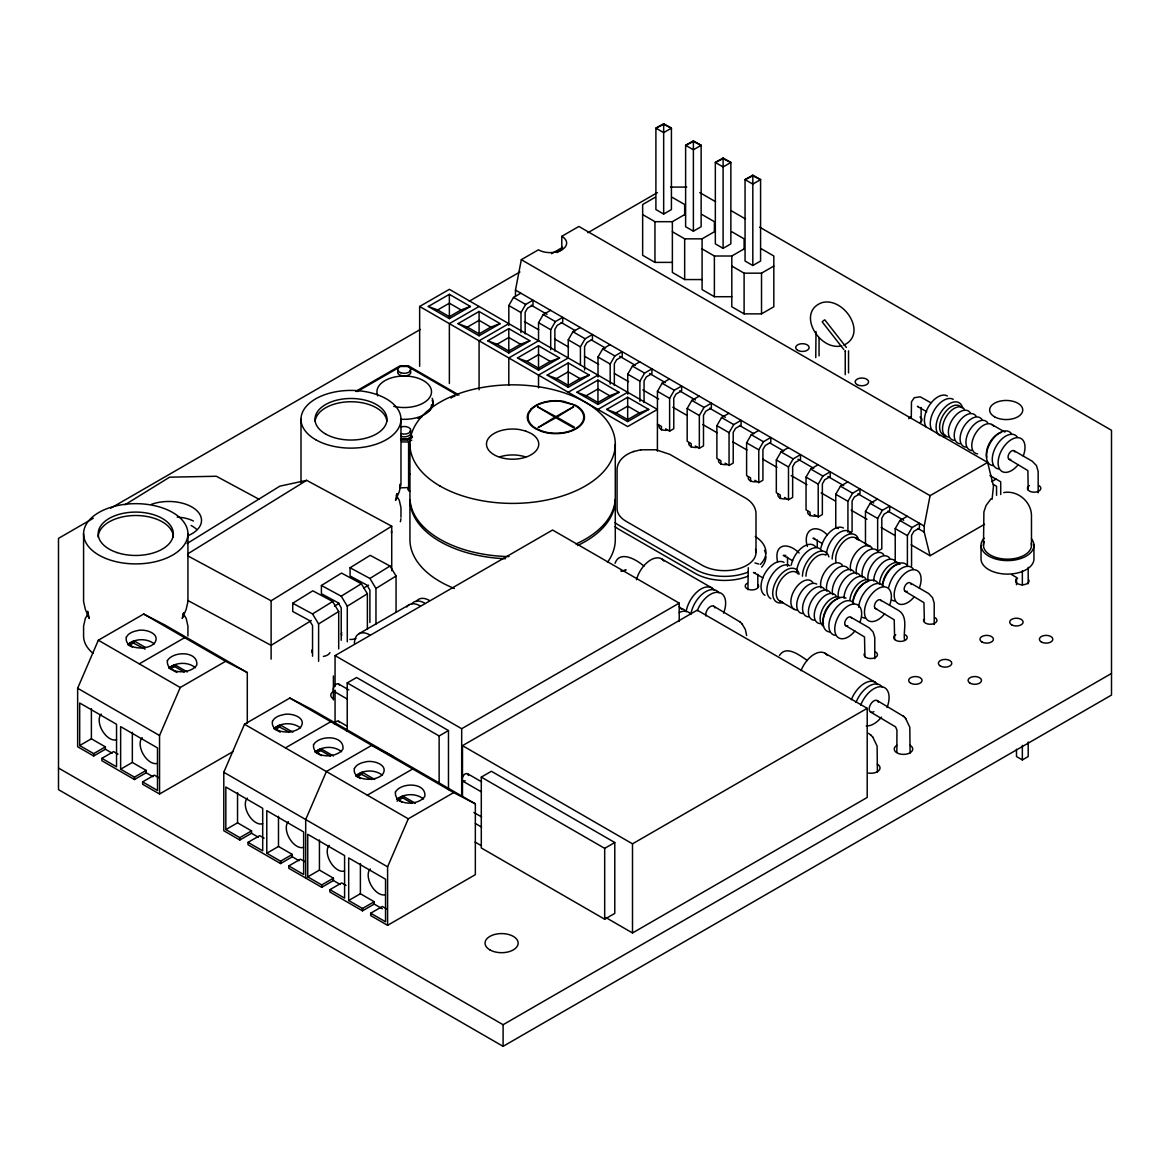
<?xml version="1.0" encoding="UTF-8"?>
<svg xmlns="http://www.w3.org/2000/svg" width="1170" height="1170" viewBox="0 0 1170 1170"><rect width="100%" height="100%" fill="white"/><g stroke="black" fill="none" stroke-linecap="round" stroke-linejoin="round"><path stroke-width="1.5" d="M515.473 296.112L515.473 290.087L521.323 259.681L538.405 249.824A16.541 9.55 0 0 0 561.805 249.824L561.805 236.311L578.887 226.453L987.626 462.428L993.476 486.077L992.101 499.254M984.511 524.292L930.062 555.735L924.212 532.087L924.212 526.061L930.062 495.671L987.626 462.428M88.262 613.577L87.618 616.458L87.618 611.296L89.256 618.491L85.351 609.409L83.582 601.614L83.582 533.783M183.573 612.744L182.257 618.491L186.162 609.409L187.931 601.614L187.931 533.783A52.182 30.128 0 0 0 109.673 507.692A52.182 30.128 0 0 0 109.673 559.874A52.182 30.128 0 0 0 187.931 533.783M748.288 567.713L747.893 589.695M112.188 753.173L105.373 749.239L93.673 755.995L77.644 746.738L77.644 688.238L98.338 640.224L143.705 614.031L165.394 625.263L247.294 672.545L247.294 723.382M158.798 777.714L154.338 775.14L142.638 781.896L142.638 784.266L159.544 794.02L159.544 735.52L180.238 687.507L225.605 661.313L247.294 672.545M258.336 837.194L251.521 833.259L239.821 840.016L223.792 830.758L223.792 772.258L244.486 724.245L289.853 698.051L311.542 709.283L475.342 803.848L475.342 874.663L387.592 925.324L370.685 915.569L370.685 913.2L382.385 906.443L386.846 909.017M387.592 925.324L387.592 866.824L408.286 818.81L453.653 792.616L475.342 803.848M615.054 563.297C619.939 549.505 637.431 560.269 643.968 566.163M816.002 331.578L815.753 357.654M508.818 325.567L508.818 305.531L513.498 297.429L520.84 293.187M520.986 332.587L520.986 312.551L525.666 304.449L533.008 300.207L533.008 305.019L527.495 308.207L525.154 312.258L525.154 333.903M538.536 340.894L538.536 322.686L543.216 314.584L550.558 310.342M550.704 349.742L550.704 329.721L555.384 321.604L562.726 317.362L562.726 322.174L557.212 325.362L554.872 329.413L554.872 351.058M568.254 358.049L568.254 339.841L572.934 331.739L580.276 327.498M580.422 365.084L580.422 346.876L585.102 338.773L592.444 334.518L592.444 339.329L586.93 342.517L584.591 346.569L584.591 370.027M598.016 377.062L598.016 357.025L602.696 348.923L610.038 344.682M610.184 384.082L610.184 364.045L614.864 355.943L622.206 351.702L622.206 356.514L616.678 359.702L614.338 363.753L614.338 385.398M627.734 394.217L627.734 374.181L632.414 366.078L639.756 361.837M639.902 401.237L639.902 381.215L644.582 373.098L651.924 368.857L651.924 373.669L646.396 376.857L644.056 380.908L644.056 402.568M657.394 451.137L657.452 391.336L662.132 383.233L669.474 378.992M669.62 431.145L669.62 398.37L674.3 390.268L681.642 386.027L681.642 390.824L676.114 394.012L673.774 398.078L673.774 428.732L669.62 431.145L665.613 428.834M691.163 447.189L691.163 443.591L687.17 441.28L687.17 408.505L691.85 400.389L699.192 396.147M699.338 448.3L699.338 415.525L704.018 407.423L711.36 403.182L711.36 407.994L705.832 411.182L703.492 415.233L703.492 445.902L699.338 448.3L695.331 445.989M720.881 464.344L720.881 460.746L716.888 458.435L716.888 425.661L721.568 417.558L728.91 413.303M729.056 465.455L729.056 432.681L733.736 424.578L741.078 420.337L741.078 425.149L735.55 428.337L733.21 432.388L733.21 463.057L729.056 465.455L725.049 463.144M750.599 481.499L750.599 477.901L746.606 475.59L746.606 442.816L751.286 434.714L758.628 430.472M758.774 482.61L758.774 449.836L763.454 441.733L770.796 437.492L770.796 442.304L765.268 445.492L762.928 449.543L762.928 480.212L758.774 482.61L754.767 480.3M780.317 498.654L780.317 495.056L776.324 492.745L776.324 459.971L781.004 451.869L788.346 447.627M788.492 499.78L788.492 466.991L793.172 458.889L800.514 454.647L800.514 459.459L794.986 462.647L792.646 466.698L792.646 497.367L788.492 499.78L784.485 497.469M810.035 515.824L810.035 512.211L806.042 509.901L806.042 477.126L810.722 469.024L818.064 464.782M818.21 516.935L818.21 484.161L822.89 476.044L830.232 471.803L830.232 476.614L824.704 479.802L822.364 483.853L822.364 514.522L818.21 516.935L814.203 514.625M838.422 528.606L835.76 527.07L835.76 494.281L840.44 486.179L847.782 481.938M847.928 532.262L847.928 501.316L852.608 493.214L859.95 488.958L859.95 493.769L854.422 496.957L852.082 501.009L852.082 531.677L849.318 533.286M869.471 546.536L865.478 544.226L865.478 511.451L870.158 503.334L877.5 499.093M877.646 518.471L882.326 510.369L889.668 506.127L889.668 510.939L884.14 514.127L881.8 518.178L881.8 548.847L877.646 551.245L877.646 518.471L865.478 511.451M899.233 563.706L895.225 561.395L895.225 528.621L899.906 520.518L907.262 516.277M907.394 564.788L907.394 535.655L912.073 527.538L919.43 523.297L919.43 528.109L913.902 531.297L911.562 535.348L911.562 566.017M87.925 614.089L85.351 618.345L83.582 626.14L83.582 636.027A52.182 30.128 0 0 0 93 653.299M779.469 655.492C786.43 644.377 800.529 656.063 807.417 660.523M991.005 498.844L986.076 505.455L983.897 511.919L983.502 545.308M132.517 647.229L127.808 644.509C134.989 638.337 146.85 638.118 154.308 643.851M280.244 732.157L273.955 728.544C281.136 722.358 292.997 722.139 300.456 727.872M360.565 778.547L355.855 775.827C363.036 769.641 374.897 769.421 382.356 775.154M176.889 672.516L168.977 667.938C176.275 662.044 188.121 661.708 195.478 667.704M321.443 755.615L315.125 751.974C322.423 746.065 334.269 745.743 341.625 751.725M401.763 801.991L397.025 799.256C404.323 793.362 416.169 793.026 423.525 799.008M124.941 504.782L169.591 477.184L216.362 476.263L259.228 499.356M187.083 543.523L279.849 486.164L306.657 480.343L391.731 526.207L391.731 570.784M187.595 553.966L306.657 480.343M271.118 659.12L271.118 600.78L391.731 526.207M312.551 656.209L312.551 625.54L309.523 620.539L292.719 611.471L292.719 603.237L312.814 590.806L332.646 601.497L338.7 611.515L338.7 648.882M341.23 640.268L341.23 607.815L338.218 602.799L321.399 593.746L321.399 585.497L341.508 573.066L361.34 583.757L367.38 593.775L367.38 629.372M369.91 622.542L369.91 590.075L366.897 585.073L350.079 576.006L350.079 567.757L370.188 555.341L390.019 566.031L396.06 576.035L396.06 611.632M292.719 603.237L312.551 613.928L332.646 601.497M321.399 585.497L341.23 596.188L361.34 583.757M350.079 567.757L369.91 578.448L390.019 566.031M311.322 620.509L271.118 645.357L188.019 600.561M334.518 606.162L339.154 603.296M363.899 587.998L368.535 585.132M318.606 661.313L318.606 623.946L338.7 611.515M347.285 641.803L347.285 606.206L367.38 593.775M375.965 624.063L375.965 588.466L396.06 576.035M127.808 644.509L133.351 641.145L133.351 643.032L129.197 645.562M273.955 728.544L279.498 725.166L279.498 727.053L275.345 729.583M355.855 775.827L361.398 772.449L361.398 774.35L357.245 776.865M663.668 123.669L655.902 128.144L655.902 209.562L663.668 214.037L671.419 209.562L671.419 128.144L663.668 123.669L663.668 214.037M693.386 140.824L685.62 145.299L685.62 226.717L693.386 231.192L701.137 226.717L701.137 145.299L693.386 140.824L693.386 231.192M419.65 306.481L449.368 289.326L657.394 409.427L627.676 426.582L419.65 306.481L419.65 366.327M428.308 306.481L449.368 294.328L470.428 306.481L449.368 318.635L428.308 306.481L437.668 309.948L449.368 316.69L461.068 309.948L470.428 306.481M437.668 309.948L449.368 303.191L461.068 309.948M93.264 518.281L58.5 538.361L58.5 789.648L503.1 1046.331L1111.5 695.068L1111.5 430.282L759.71 227.17M110.653 508.248L420.381 329.428M469.375 301.143L519.933 271.952M551.538 253.7L562.609 247.323M587.881 232.713L657.423 192.582M557.125 252.53L561.805 249.824A16.541 9.55 0 0 0 561.805 236.311M723.104 157.979L715.338 162.469L715.338 243.872L723.104 248.347L730.855 243.872L730.855 162.469L723.104 157.979L723.104 248.347M654.951 197.423L642.652 204.531L642.652 255.294L654.951 262.387L672.37 262.387M479.086 306.481L449.368 323.637L449.368 383.497M458.026 323.637L479.086 311.483L500.146 323.637L479.086 335.805L458.026 323.637L467.386 327.103L479.086 333.859L490.786 327.103L500.146 323.637M355.738 391.409L399.833 365.947L408.608 365.947L459.006 395.036M467.386 327.103L479.086 320.346L490.786 327.103M357.172 391.599L399.16 367.365M752.822 175.149L745.056 179.624L745.056 261.027L752.822 265.502L760.573 261.027L760.573 179.624L752.822 175.149L752.822 265.502M642.652 214.578L654.951 221.686L672.37 221.686L684.669 214.578M508.804 323.637L479.086 340.792L479.086 389.771M487.744 340.792L508.804 328.638L529.864 340.792L508.804 352.96L487.744 340.792L497.104 344.258L508.804 351.015L520.504 344.258L529.864 340.792M497.104 344.258L508.804 337.501L520.504 344.258M672.37 231.733L684.669 238.841L702.088 238.841L714.387 231.733L714.387 221.686L702.088 214.578M538.522 340.792L508.804 357.961L508.804 385.164M517.462 357.961L538.522 345.793L559.582 357.961L538.522 370.115L517.462 357.961L526.822 361.413L538.522 368.17L550.222 361.413L559.582 357.961M526.822 361.413L538.522 354.656L550.222 361.413M412.381 437.375L407.716 440.066L400.725 440.066L400.725 438.735L407.716 438.735L412.381 436.044M401.588 441.938L408.608 441.938L411.752 440.11M702.088 248.903L714.387 256.011L731.806 256.011L744.105 248.903M568.24 357.961L538.522 375.117L538.522 387.811M547.18 375.117L568.24 362.949L589.3 375.117L568.24 387.27L547.18 375.117L556.54 378.568L568.24 385.325L579.94 378.568L589.3 375.117M556.54 378.568L568.24 371.811L579.94 378.568M731.806 266.058L744.105 273.166L761.524 273.166L773.823 266.058M568.24 392.272L597.958 375.117M399.833 484.336L399.833 487.875L409.193 487.524M576.898 392.272L597.958 380.104L619.018 392.272L597.958 404.425L576.898 392.272L586.258 395.723L597.958 402.48L609.658 395.723L619.018 392.272M586.258 395.723L597.958 388.966L609.658 395.723M139.288 663.858L184.655 637.665M731.806 256.011L731.806 306.759L744.105 313.867L761.524 313.867L773.823 306.759L773.823 256.011L761.524 248.903M597.958 409.427L627.676 392.272M606.616 409.427L627.676 397.273L648.736 409.427L627.676 421.58L606.616 409.427L615.976 412.893L627.676 419.635L639.376 412.893L648.736 409.427M168.977 667.938L174.666 664.662L187.317 671.96M170.396 669.021L174.666 666.549L184.158 672.033M615.976 412.893L627.676 406.136L639.376 412.893M152.963 776.719L146.148 772.77L134.448 779.527L101.863 760.719L101.863 758.35L116.547 766.833L116.547 724.274L79.692 702.995L79.692 745.553L91.392 738.797L105.373 746.87L105.373 749.239M79.692 745.553L93.673 753.626L105.373 746.87M101.863 758.35L113.563 751.593L117.965 754.138M142.638 781.896L157.497 790.481L157.497 747.922L120.642 726.643L120.642 769.202L132.342 762.445L146.148 770.416L146.148 772.77M358.868 633.789L409.178 604.744M335.059 686.512L335.059 655.609L552.591 530.025L679.214 603.135L679.214 621.314M120.642 769.202L134.448 777.172L146.148 770.416M347.227 731.235L347.227 682.914L356.587 677.503L448.476 730.563L448.476 789.633M159.544 794.02L233.181 751.506M285.436 747.879L330.803 721.685M315.125 751.974L320.814 748.683L333.465 755.995M316.543 753.041L320.814 750.57L330.306 756.054M299.125 860.74L292.295 856.806L280.595 863.562L248.011 844.74L248.011 842.371L262.694 850.853L262.694 808.294L225.839 787.015L225.839 829.574L237.539 822.817L251.521 830.89L251.521 833.259M225.839 829.574L239.821 837.647L251.521 830.89M248.011 842.371L259.711 835.629L264.113 838.159M347.227 682.914L439.13 735.974L448.476 730.563M335.059 655.609L461.682 728.72L679.214 603.135M340.236 884.476L333.421 880.542L321.721 887.299L288.785 868.286L288.785 865.917L303.644 874.502L303.644 831.943L266.789 810.664L266.789 853.222L278.489 846.466L292.295 854.436L292.295 856.806M367.336 795.161L412.703 768.968M462.486 796.594L462.486 745.656L697.188 610.155L867.204 708.318L867.204 797.457L632.502 932.958L605.738 917.499M266.789 853.222L280.595 861.193L292.295 854.436M397.025 799.256L402.714 795.966L415.365 803.278M397.025 801.143L402.714 797.852L412.206 803.337M288.785 865.917L300.485 859.16L304.946 861.734M991.633 481.616L996.036 479.071M382.385 908.812L374.195 904.088L362.495 910.845L329.911 892.023L329.911 889.668L344.594 898.136L344.594 855.577L307.739 834.298L307.739 876.856L319.439 870.1L333.421 878.173L333.421 880.542M481.294 777.114L491.385 771.279L614.776 842.517L614.776 913.39L604.685 919.225L481.294 847.972L481.294 777.114L604.685 848.352L614.776 842.517M307.739 876.856L321.721 884.929L333.421 878.173M329.911 889.668L341.611 882.911L346.013 885.456M370.685 913.2L385.544 921.784L385.544 879.226L348.689 857.946L348.689 900.505L360.389 893.748L374.195 901.719L374.195 904.088M348.689 900.505L362.495 908.476L374.195 901.719M462.486 745.656L632.502 843.833L867.204 708.318M58.5 768.032L503.1 1024.715L1111.5 673.452M1016.496 749.239L1016.496 756.551L1022.346 759.915L1028.196 756.551L1028.196 741.999M465.177 780.785C458.962 783.066 463.057 772.098 467.532 773.706L481.572 781.809M634.038 451.43C625.906 453.901 617.409 460.132 617.073 469.404L617.073 508.584A31.444 18.15 0 0 0 626.272 521.41L702.322 565.329A31.444 18.15 0 0 0 739.074 568.591A31.444 18.15 0 0 0 755.513 549.33M843.848 345.106C868.125 333.947 844.009 296.624 822.027 302.62C795.893 312.054 819.132 351.366 841.713 345.823M845.53 351.6L845.296 351.205A1.653 0.892 -3.1 0 1 845.296 350.751M785.801 555.414L783.256 555.37L792.675 560.752M133.351 643.032L145.065 649.131M279.498 727.053L289.648 732.245M361.398 774.35L371.548 779.527M640.75 449.821L655.99 449.763L669.781 454.34L745.685 498.157C751.169 501.374 755.776 506.698 755.995 513.308L755.995 552.489M633.526 451.547L641.014 449.763M1003.714 492.585C1017.695 489.937 1031.838 502.032 1031.472 516.262L1031.472 545.308M670.498 187.098L686.702 187.098M672.37 221.686L672.37 272.449L684.669 279.557L702.088 279.557M702.088 238.841L702.088 289.604L714.387 296.712L731.806 296.712M400.71 366.473L407.716 366.473L457.485 395.197M814.744 538.522L812.974 538.215L822.393 543.582M755.308 572.847L753.538 572.525L762.957 577.907M754.928 562.946L758.745 564.013M918.289 406.516L917.382 406.385L926.728 411.723M393.442 756.566L371.753 745.334L326.386 771.527L305.692 819.541L305.692 878.041M187.653 555.779L271.118 600.78M699.762 192.567L715.543 201.679M731.308 210.775L745.509 218.98M672.37 197.423L684.669 204.531L684.669 215.148M731.806 231.733L744.105 238.841L744.105 249.459M991.75 424.476L1004.913 432.066M930.837 402.729L920.22 396.82L914.296 397.698L911.474 401.851L911.284 418.436M1013.981 450.684L1032.276 461.243L1036.474 465.616L1038.17 471.452L1038.17 492.789M1009.14 459.357L1027.874 470.589L1028.24 489.923M989.952 475.561L1000.716 481.777L1000.716 494.515M993.505 484.526L996.547 486.281L996.547 495.305M521.323 259.681L930.062 495.671M1011.626 574.616L1016.496 577.424L1016.496 584.737M515.473 290.087L924.212 526.061M531.253 305.224L547.034 314.335M561.234 322.525L575.45 330.73M591.23 339.841L605.431 348.046M619.632 356.25L635.412 365.362M649.613 373.552L665.394 382.663M679.594 390.868L695.375 399.979M709.59 408.184L725.371 417.295M739.572 425.485L753.772 433.69M769.553 442.801L783.754 451.006M797.955 459.196L813.735 468.307M827.95 476.512L843.731 485.623M857.932 493.828L873.712 502.939M887.913 511.129L903.693 520.24M917.894 528.445L924.212 532.087M513.498 297.429L525.666 304.449M543.216 314.584L555.384 321.604M572.934 331.739L585.102 338.773M602.696 348.923L614.864 355.943M632.414 366.078L644.582 373.098M662.132 383.233L674.3 390.268M691.85 400.389L704.018 407.423M721.568 417.558L733.736 424.578M751.286 434.714L763.454 441.733M781.004 451.869L793.172 458.889M810.722 469.024L822.89 476.044M840.44 486.179L852.608 493.214M870.158 503.334L882.326 510.369M899.906 520.518L912.073 527.538M508.818 305.531L520.986 312.551M538.536 322.686L550.704 329.721M568.254 339.841L580.422 346.876M598.016 357.025L610.184 364.045M627.734 374.181L639.902 381.215M657.452 391.336L669.62 398.37M687.17 408.505L699.338 415.525M716.888 425.661L729.056 432.681M746.606 442.816L758.774 449.836M776.324 459.971L788.492 466.991M806.042 477.126L818.21 484.161M835.76 494.281L847.928 501.316M895.225 528.621L907.394 535.655M524.482 321.575L538.683 329.779M554.463 338.89L568.664 347.08M584.444 356.192L598.66 364.396M614.44 373.508L628.641 381.712M642.842 389.903L658.622 399.014M672.823 407.218L687.024 415.423M702.804 424.534L717.02 432.724M732.8 441.836L747.001 450.041M762.781 459.152L776.982 467.356M791.183 475.561L806.964 484.672M821.164 492.862L835.38 501.067M851.16 510.178L866.941 519.29M881.142 527.495L895.342 535.684M911.123 544.796L930.062 555.735M855.65 537.951L870.275 546.405M657.452 424.125L661.445 426.421L661.445 430.034M827.322 534.982C815.578 522.595 802.371 529.893 807.329 546.478M904.863 591.157L923.949 602.652L924.358 620.583M799.139 553.015C787.688 541.593 773.589 543.801 777.611 561.863M880.703 600.151L898.969 610.696C908.461 617.131 903.181 630.601 904.483 639.814M875.145 608.312L894.231 619.808L894.64 639.566M850.985 617.307L869.251 627.851L873.127 631.99L874.765 637.416L874.765 658.754M845.427 625.467L864.513 636.963L864.922 656.721M779.673 600.927L794.298 609.38M661.503 558.851L711.813 587.896M824.952 653.226L875.262 682.271M713.729 606.206L740.347 622.133M877.178 700.567L903.796 716.493M870.568 712.033L895.577 726.892L896.937 730.007L896.849 752.208M338.452 683.909L348.792 689.89M334.093 691.455L347.402 699.134M462.837 781.165L481.543 791.958M338.569 721.217L347.373 726.307M289.853 698.051L453.653 792.616M143.705 614.031L225.605 661.313M473.879 812.492L481.63 816.952M475.386 823.519L481.572 827.088M292.792 732.171L280.23 724.917L280.23 726.804M374.692 779.454L362.13 772.2L362.13 774.101M145.065 647.244L134.082 640.897L134.082 642.783M475.078 842.064L481.367 845.705M244.486 724.245L408.286 818.81M98.338 640.224L180.238 687.507M223.792 772.258L387.592 866.824M77.644 688.238L159.544 735.52M868.462 733.283L871.109 735.374M467.532 773.706L468.497 775.52M905.521 718.322L909.807 727.228L910.099 753.1M872.835 737.188L877.12 746.109L877.398 771.981M742.072 623.946L745.334 629.431L746.65 635.529M903.313 715.981L905.785 718.585M870.626 734.848L873.098 737.466M739.864 621.621L742.336 624.224M846.407 347.49L824.792 319.834L823.285 320.785L822.217 321.896L843.819 349.537M396.805 496.197L399.277 500.277L400.974 507.751L400.974 517.213M369.91 578.448L375.965 588.466M341.23 596.188L347.285 606.206M312.551 613.928L318.606 623.946M183.573 614.089L186.162 618.345L187.931 626.14L187.931 636.027M396.323 495.012L397.113 498.464L397.113 493.535L395.533 500.424L399.277 491.707L400.974 484.234L400.974 419.269M183.237 613.577L183.895 616.458L183.895 613.021M1033.944 544.737L1033.944 558.251A26.471 15.283 0 0 1 1008.481 574.104A26.471 15.283 0 0 1 981.03 559.406L981.03 545.893M1028.196 567.406L1028.196 583.771M1022.346 570.784L1022.346 585.336M1022.346 745.378L1022.346 759.915M934.201 624.429L934.201 603.091L932.563 597.68L928.688 593.541L910.421 582.996A4.958 2.866 -60 0 0 904.6 586.813A4.958 2.866 -60 0 0 907.189 591.347M921.126 407.467L921.126 422.063M848.543 350.854L848.543 372.879M845.237 350.985L845.237 374.678M819.058 337.896L819.058 355.855M817.245 539.984L817.245 547.282M787.527 557.154L787.527 566.265M761.524 273.166L761.524 313.867M757.809 574.309L757.809 587.077M744.105 273.166L744.105 313.867M714.387 256.011L714.387 296.712M684.669 238.841L684.669 279.557M654.951 221.686L654.951 262.387M632.502 843.833L632.502 932.958M627.676 397.273L627.676 421.58M615.288 444.117L615.288 497.352A102.668 59.275 0 0 1 575.933 544.006M604.685 848.352L604.685 919.225M597.958 380.104L597.958 404.425M568.24 362.949L568.24 387.27M538.522 345.793L538.522 370.115M508.804 328.638L508.804 352.96M503.1 1024.715L503.1 1046.331M479.086 311.483L479.086 335.805M461.682 728.72L461.682 795.98M449.368 294.328L449.368 315.958M449.368 316.69L449.368 318.635M439.13 735.974L439.13 782.496M409.939 444.117L409.939 497.352A102.668 59.275 0 0 0 509.052 556.598M409.193 491.166L409.193 473.309A5.952 3.437 60 0 1 410.07 473.879M408.608 441.938L408.608 487.875M407.716 438.735L407.716 440.066M402.714 795.966L402.714 797.852M362.495 908.476L362.495 910.845M360.389 863.606L360.389 893.748M335.059 690.154L335.059 722.87M333.406 675.924L333.406 699.923M321.721 884.929L321.721 887.299M320.814 748.683L320.814 750.57M319.439 839.958L319.439 870.1M300.997 419.269L300.997 482.435M280.595 861.193L280.595 863.562M278.489 816.324L278.489 846.466M239.821 837.647L239.821 840.016M237.539 792.675L237.539 822.817M174.666 664.662L174.666 666.549M134.448 777.172L134.448 779.527M132.342 732.303L132.342 762.445M93.673 753.626L93.673 755.995M91.392 708.654L91.392 738.797M577.556 545.512A102.668 59.275 0 0 0 615.288 499.605L615.288 539.633A102.668 59.275 0 0 1 607.479 562.317M505.484 558.734A102.668 59.275 0 0 1 409.939 499.605L409.939 539.633A102.668 59.275 0 0 0 454.311 588.437M499.546 456.958A26.135 15.093 0 0 1 525.681 456.958M335.483 691.572A4.358 2.515 -60 0 1 334.093 686.424A4.358 2.515 -60 0 1 339.241 685.05M334.21 723.733A4.358 2.515 -60 0 1 339.358 722.358M191.119 525.476A32.76 18.91 0 0 1 196.56 529.293M151.413 504.343A32.76 18.91 0 0 1 195.975 509.857A32.76 18.91 0 0 1 187.873 535.743M303.542 847.387A15.064 8.687 60 0 1 289.517 838.51A15.064 8.687 60 0 1 288.361 821.676M262.68 823.709A15.064 8.687 60 0 1 248.64 814.993A15.064 8.687 60 0 1 247.338 798.101M385.442 894.67A15.064 8.687 60 0 1 371.416 885.792A15.064 8.687 60 0 1 370.261 868.959M344.58 870.992A15.064 8.687 60 0 1 330.54 862.29A15.064 8.687 60 0 1 329.238 845.383M157.394 763.352A15.064 8.687 60 0 1 143.369 754.489A15.064 8.687 60 0 1 142.213 737.656M116.532 739.689A15.064 8.687 60 0 1 102.492 730.972A15.064 8.687 60 0 1 101.19 714.08M356.031 638.469A9.243 5.338 0 0 1 349.903 639.42M341.786 635.485A9.243 5.338 0 0 1 341.786 632.721M329.94 652.641A9.243 5.338 0 0 1 323.388 656.414M312.068 652.641A9.243 5.338 0 0 1 312.068 649.876M875.54 651.953A6.713 3.876 0 0 1 872.528 658.432A6.713 3.876 0 0 1 864.294 653.694M177.211 517.14A27.319 15.766 0 0 1 193.43 521.03M667.47 430.238A6.713 3.876 0 0 1 659.236 425.485M697.188 447.393A6.713 3.876 0 0 1 688.954 442.655M726.906 464.563A6.713 3.876 0 0 1 718.672 459.81M756.624 481.718A6.713 3.876 0 0 1 748.39 476.965M786.342 498.873A6.713 3.876 0 0 1 778.108 494.12M816.06 516.028A6.713 3.876 0 0 1 807.827 511.275M391.38 531.004A6.713 3.876 0 0 1 391.38 533.023M910.011 745.275A9.243 5.338 0 0 1 910.011 752.836A9.243 5.338 0 0 1 896.937 752.836A9.243 5.338 0 0 1 896.937 745.275M877.324 764.156A9.243 5.338 0 0 1 878.802 770.606A9.243 5.338 0 0 1 868.389 773.092M333.479 698.958A9.243 5.338 0 0 1 333.479 691.397M1028.84 579.91A6.713 3.876 0 0 1 1020.606 584.664A6.713 3.876 0 0 1 1017.593 578.17M1038.887 485.579A6.713 3.876 0 0 1 1038.887 491.064A6.713 3.876 0 0 1 1029.395 491.064A6.713 3.876 0 0 1 1029.395 485.579M920.015 416.944A6.713 3.876 0 0 1 920.015 422.428M908.783 418.684A6.713 3.876 0 0 1 910.523 416.944M934.976 617.628A6.713 3.876 0 0 1 931.963 624.122A6.713 3.876 0 0 1 923.73 619.369M905.258 634.798A6.713 3.876 0 0 1 905.258 640.283A6.713 3.876 0 0 1 895.752 640.283A6.713 3.876 0 0 1 895.752 634.798M758.394 585.058A6.713 3.876 0 0 1 750.175 589.812A6.713 3.876 0 0 1 747.162 583.318M409.851 491.181A8.409 4.855 0 0 1 407.672 489.001M400.915 426.977A6.625 3.817 0 0 1 410.846 430.297A6.625 3.817 0 0 1 400.915 433.602M450.991 398.136A6.625 3.817 0 0 1 451.971 397.317L453.302 396.674A6.625 3.817 0 0 1 454.867 396.25M432.183 398.283A28.957 16.716 0 0 1 401.193 419.24M409.953 370.305A6.625 3.817 0 0 1 404.22 376.038A6.625 3.817 0 0 1 398.487 370.305M409.953 431.101A6.625 3.817 0 0 1 408.9 435.708A6.625 3.817 0 0 1 400.915 436.308M432.183 400.345A28.957 16.716 0 0 1 433.178 404.674M431.525 404.674A27.305 15.766 0 0 1 428.966 411.343M422.224 416.52A27.305 15.766 0 0 1 417.865 418.319M377.851 395.855A27.305 15.766 0 0 1 403.036 376.038A27.305 15.766 0 0 1 431.101 394.509A27.305 15.766 0 0 1 393.778 406.341M808.426 616.882A16.541 9.55 -60 0 1 805.998 597.022A16.541 9.55 -60 0 1 824.411 589.197M802.576 613.504A16.541 9.55 -60 0 1 799.139 595.559A16.541 9.55 -60 0 1 816.689 584.093M814.276 620.261A16.541 9.55 -60 0 1 811.848 600.4A16.541 9.55 -60 0 1 830.261 592.576M820.126 623.639A16.541 9.55 -60 0 1 817.698 603.778A16.541 9.55 -60 0 1 836.111 595.954M823.548 626.257A16.541 9.55 -60 0 1 823.548 607.157A16.541 9.55 -60 0 1 840.089 597.607M823.446 623.639A16.541 9.55 -60 0 1 837.779 598.821M829.779 631.976A19.027 10.983 -60 0 1 825.83 611.34A19.027 10.983 -60 0 1 846.012 598.148M835.629 635.354A19.027 10.983 -60 0 1 832.835 612.524A19.027 10.983 -60 0 1 854.012 603.515M854.934 630.966A19.027 10.983 -60 0 1 834.956 631.741A19.027 10.983 -60 0 1 850.546 604.744A19.027 10.983 -60 0 1 859.862 622.425M782.715 602.609A19.027 10.983 -60 0 1 776.675 580.101A19.027 10.983 -60 0 1 799.183 574.06M770.825 598.689A19.027 10.983 -60 0 1 770.825 576.722A19.027 10.983 -60 0 1 789.852 565.724M796.726 610.126A16.541 9.55 -60 0 1 794.298 590.265A16.541 9.55 -60 0 1 812.711 582.441M782.101 601.672A16.541 9.55 -60 0 1 779.673 581.826A16.541 9.55 -60 0 1 798.086 574.002M764.975 595.311A19.027 10.983 -60 0 1 764.975 573.344A19.027 10.983 -60 0 1 784.002 562.36M847.753 625.672A4.958 2.866 -60 0 1 845.413 620.539A4.958 2.866 -60 0 1 851.438 617.95M832.689 594.667A16.541 9.55 -60 0 1 839.519 574.748A16.541 9.55 -60 0 1 854.129 572.042M826.839 591.289A16.541 9.55 -60 0 1 833.669 571.37A16.541 9.55 -60 0 1 848.279 568.664M838.539 598.045A16.541 9.55 -60 0 1 845.369 578.126A16.541 9.55 -60 0 1 859.979 575.421M843.994 598.148A16.541 9.55 -60 0 1 852.667 580.101A16.541 9.55 -60 0 1 865.829 578.799M849.888 600.327A16.541 9.55 -60 0 1 857.537 584.386A16.541 9.55 -60 0 1 869.807 580.452M852.813 602.023A16.541 9.55 -60 0 1 867.496 581.665M852.813 603.866A19.027 10.983 -60 0 1 863.314 583.991A19.027 10.983 -60 0 1 877.88 582.982M858.663 607.245A19.027 10.983 -60 0 1 869.164 587.369A19.027 10.983 -60 0 1 883.73 586.36M865.347 618.199A19.027 10.983 -60 0 1 862.553 617.336M884.652 613.797A19.027 10.983 -60 0 1 864.674 614.586A19.027 10.983 -60 0 1 880.264 587.589A19.027 10.983 -60 0 1 889.58 605.27M802.459 576.196A19.027 10.983 -60 0 1 814.159 554.039A19.027 10.983 -60 0 1 828.901 556.905M796.653 571.443A19.027 10.983 -60 0 1 807.154 551.567A19.027 10.983 -60 0 1 821.72 550.558M820.989 587.91A16.541 9.55 -60 0 1 827.819 567.991A16.541 9.55 -60 0 1 842.429 565.285M805.969 576.196A16.541 9.55 -60 0 1 813.194 559.553A16.541 9.55 -60 0 1 825.932 555.121M791.212 565.154A19.027 10.983 -60 0 1 802.459 547.282A19.027 10.983 -60 0 1 815.87 547.18M876.593 608.751A4.958 2.866 -60 0 1 875.423 602.813A4.958 2.866 -60 0 1 881.156 600.795M862.407 577.512A16.541 9.55 -60 0 1 869.237 557.593A16.541 9.55 -60 0 1 883.847 554.872M856.557 574.134A16.541 9.55 -60 0 1 863.387 554.214A16.541 9.55 -60 0 1 877.997 551.509M868.257 580.89A16.541 9.55 -60 0 1 875.087 560.971A16.541 9.55 -60 0 1 889.697 558.251M873.712 580.993A16.541 9.55 -60 0 1 882.385 562.931A16.541 9.55 -60 0 1 895.547 561.629M879.562 584.371A16.541 9.55 -60 0 1 886.787 567.713A16.541 9.55 -60 0 1 899.525 563.282M882.487 586.068A16.541 9.55 -60 0 1 900.037 564.232M882.941 583.801A19.027 10.983 -60 0 1 894.187 565.929A19.027 10.983 -60 0 1 907.598 565.827M888.79 587.179A19.027 10.983 -60 0 1 900.037 569.307A19.027 10.983 -60 0 1 913.448 569.205M895.065 601.029A19.027 10.983 -60 0 1 892.271 600.181M914.37 596.641A19.027 10.983 -60 0 1 894.392 597.417A19.027 10.983 -60 0 1 909.982 570.419A19.027 10.983 -60 0 1 919.298 588.115M832.177 559.041A19.027 10.983 -60 0 1 843.877 536.884A19.027 10.983 -60 0 1 858.619 539.75M826.371 554.288A19.027 10.983 -60 0 1 836.872 534.412A19.027 10.983 -60 0 1 851.438 533.403M850.707 570.755A16.541 9.55 -60 0 1 857.537 550.836A16.541 9.55 -60 0 1 872.147 548.13M836.082 562.302A16.541 9.55 -60 0 1 842.912 542.383A16.541 9.55 -60 0 1 857.522 539.677M820.931 547.999A19.027 10.983 -60 0 1 843.438 528.036M910.874 583.64A4.958 2.866 -60 0 1 911.123 584.517M965.923 447.13A16.541 9.55 -60 0 1 963.51 427.269A16.541 9.55 -60 0 1 981.908 419.445M971.773 450.509A16.541 9.55 -60 0 1 969.36 430.648A16.541 9.55 -60 0 1 987.758 422.823M960.073 443.752A16.541 9.55 -60 0 1 957.66 423.891A16.541 9.55 -60 0 1 976.058 416.067M954.223 440.373A16.541 9.55 -60 0 1 951.81 420.513A16.541 9.55 -60 0 1 970.208 412.688M948.373 436.995A16.541 9.55 -60 0 1 945.96 417.134A16.541 9.55 -60 0 1 964.358 409.31M945.448 435.298A16.541 9.55 -60 0 1 943.035 415.452A16.541 9.55 -60 0 1 961.433 407.628M940.036 435.693A19.027 10.983 -60 0 1 942.815 409.646A19.027 10.983 -60 0 1 962.544 407.686M946.062 436.234A19.027 10.983 -60 0 1 942.815 436.556M932.051 430.326A19.027 10.983 -60 0 1 935.503 408.242A19.027 10.983 -60 0 1 953.214 399.35M926.201 426.948A19.027 10.983 -60 0 1 929.653 404.864A19.027 10.983 -60 0 1 947.364 395.986M1018.28 464.592A19.027 10.983 -60 0 1 998.303 465.367A19.027 10.983 -60 0 1 1013.893 438.37A19.027 10.983 -60 0 1 1023.209 456.051M998.975 468.98A19.027 10.983 -60 0 1 996.196 446.15A19.027 10.983 -60 0 1 1017.359 437.141M993.125 465.601A19.027 10.983 -60 0 1 990.346 442.772A19.027 10.983 -60 0 1 1011.509 433.763M986.807 457.265A16.541 9.55 -60 0 1 1001.125 432.447M977.623 453.887A16.541 9.55 -60 0 1 975.21 434.026A16.541 9.55 -60 0 1 993.608 426.202M1010.734 459.43A4.958 2.866 -60 0 1 1009.008 453.697A4.958 2.866 -60 0 1 1014.931 451.927M615.04 526.675A41.359 23.883 0 0 0 619.252 529.527L695.302 573.432A41.359 23.883 0 0 0 748.273 576.108M765.926 556.54A41.359 23.883 0 0 1 761.655 567.114M764.507 550.353A41.359 23.883 0 0 1 765.575 553.425M755.293 536.503A41.359 23.883 0 0 1 760.383 564.423M748.273 572.057A41.359 23.883 0 0 1 695.302 569.38L619.252 525.476A41.359 23.883 0 0 1 615.04 522.61M1031.545 538.946A26.471 15.283 0 0 1 1006.756 560.591A26.471 15.283 0 0 1 984.072 538.171M1031.267 543.509A23.985 13.85 0 0 1 1005.922 559.143A23.985 13.85 0 0 1 984.306 541.725M406.765 606.981A21.513 12.417 60 0 1 419.942 605.811M354.422 643.646A21.513 12.417 60 0 1 369.632 634.857M411.445 604.29A21.513 12.417 60 0 1 424.622 603.106M416.125 601.585A21.513 12.417 60 0 1 429.302 600.415M686.366 610.462A21.513 12.417 -60 0 1 699.075 590.265A21.513 12.417 -60 0 1 714.241 590.148M636.465 579.735A21.513 12.417 -60 0 1 649.423 560.752A21.513 12.417 -60 0 1 663.931 561.088M691.046 613.168A21.513 12.417 -60 0 1 703.755 592.956A21.513 12.417 -60 0 1 718.921 592.839M697.247 610.755A21.513 12.417 -60 0 1 718.029 592.327A21.513 12.417 -60 0 1 723.601 613.109M705.905 615.947A6.625 3.817 -60 0 1 709.21 607.405A6.625 3.817 -60 0 1 714.943 607.917M625.833 570.112A6.625 4.066 3.3 0 1 621.153 571.135M625.833 569.761A6.61 3.817 0 0 1 621.153 570.887M679.126 606.777A21.513 12.417 -60 0 1 681.54 609.014M680.662 608.502A21.513 12.417 -60 0 1 686.22 611.72M679.053 612.539A21.513 12.417 -60 0 1 690.9 614.425M851.336 699.718A21.513 12.417 -60 0 1 877.69 684.509M801.026 670.673A21.513 12.417 -60 0 1 827.38 655.463M856.016 702.424A21.513 12.417 -60 0 1 882.37 687.214M860.696 705.115A21.513 12.417 -60 0 1 881.478 686.702A21.513 12.417 -60 0 1 887.05 707.47M881.478 717.122A21.513 12.417 -60 0 1 866.268 725.897M873.873 711.696A6.625 3.817 -60 0 1 869.208 709.459A6.625 3.817 -60 0 1 873.054 701.444A6.625 3.817 -60 0 1 878.392 702.292M98.192 537.191A37.572 21.689 0 0 1 135.749 515.502A37.572 21.689 0 0 1 173.321 537.191M400.9 518.719A49.988 28.855 0 0 1 400.359 521.732M315.081 421.171A35.992 20.782 0 0 1 350.985 401.749A35.992 20.782 0 0 1 386.904 421.171M126.331 637.226C124.371 646.908 138.294 649.014 145.285 647.566A15.985 9.228 0 0 0 154.484 643.222C161.46 633.35 144.378 628.305 137.022 630.718A15.985 9.228 0 0 0 127.808 635.061L126.331 637.226M272.478 721.246C270.519 730.943 284.456 733.034 291.432 731.586A15.985 9.228 0 0 0 300.631 727.243C307.608 717.385 290.526 712.325 283.169 714.738A15.985 9.228 0 0 0 273.97 719.082L272.478 721.246M354.378 768.529C352.419 778.226 366.356 780.317 373.332 778.869A15.985 9.228 0 0 0 382.531 774.525C389.508 764.668 372.426 759.608 365.069 762.021A15.985 9.228 0 0 0 355.87 766.365L354.378 768.529M167.383 660.626C166.023 674.593 190.827 674.754 196.823 664.94C198.169 650.959 173.379 650.812 167.383 660.626M313.531 744.661C312.171 758.628 336.975 758.774 342.971 748.961C344.316 734.994 319.527 734.833 313.531 744.661M395.431 791.944C394.071 805.911 418.875 806.071 424.871 796.244C426.216 782.277 401.427 782.116 395.431 791.944M531.136 408.915L528.284 412.893A28.577 16.497 0 0 0 535.655 428.834L541.578 431.452A28.577 16.497 0 0 0 578.536 427.225A28.577 16.497 0 0 0 576.093 405.522L563.297 401.237L555.896 400.681A28.577 16.497 0 0 0 531.136 408.915M537.79 406.897L554.902 417.178L538.068 427.62L555.882 417.734L573.417 427.693L574.382 427.138L556.847 417.178L573.68 406.721L555.882 416.608L537.79 406.897M671.419 128.144L663.668 132.619L655.902 128.144L663.683 124.371L671.419 128.144M701.137 145.299L693.386 149.789L685.62 145.299L693.4 141.526L701.137 145.299M730.855 162.469L723.104 166.944L715.338 162.469L723.118 158.681L730.855 162.469M760.573 179.624L752.822 184.099L745.056 179.624L752.836 175.836L760.573 179.624M560.313 401.295L553.044 401.178A27.846 16.073 0 0 0 529.206 412.571A27.846 16.073 0 0 0 538.302 429.639L544.489 431.847A27.846 16.073 0 0 0 579.574 425.617A27.846 16.073 0 0 0 573.461 404.703L560.313 401.295M525.681 431.057L519.378 429.536A26.135 15.093 0 0 0 486.574 445.434A26.135 15.093 0 0 0 523.663 457.792A26.135 15.093 0 0 0 531.092 433.441L525.681 431.057M440.008 486.033A102.668 59.275 0 0 0 611.793 459.459A102.668 59.275 0 0 0 486.033 386.86A102.668 59.275 0 0 0 440.008 486.033M489.908 949.894A16.541 9.55 0 0 0 517.593 945.609A16.541 9.55 0 0 0 497.338 933.909A16.541 9.55 0 0 0 489.908 949.894M994.5 416.769A16.541 9.55 0 0 0 1022.185 412.483A16.541 9.55 0 0 0 1001.915 400.784A16.541 9.55 0 0 0 994.5 416.769M857.113 384.623A6.713 3.876 0 0 0 868.359 382.897A6.713 3.876 0 0 0 860.125 378.144A6.713 3.876 0 0 0 857.113 384.623M797.677 350.313A6.713 3.876 0 0 0 808.923 348.572A6.713 3.876 0 0 0 800.689 343.819A6.713 3.876 0 0 0 797.677 350.313M1041.373 641.994A6.713 3.876 0 0 0 1052.605 640.253A6.713 3.876 0 0 0 1044.386 635.5A6.713 3.876 0 0 0 1041.373 641.994M1011.655 624.838A6.713 3.876 0 0 0 1022.887 623.098A6.713 3.876 0 0 0 1014.668 618.345A6.713 3.876 0 0 0 1011.655 624.838M981.937 641.994A6.713 3.876 0 0 0 993.169 640.253A6.713 3.876 0 0 0 984.95 635.5A6.713 3.876 0 0 0 981.937 641.994M970.047 683.163A6.713 3.876 0 0 0 981.279 681.437A6.713 3.876 0 0 0 973.06 676.684A6.713 3.876 0 0 0 970.047 683.163M940.329 666.008A6.713 3.876 0 0 0 951.561 664.267A6.713 3.876 0 0 0 943.342 659.529A6.713 3.876 0 0 0 940.329 666.008M910.611 683.163A6.713 3.876 0 0 0 921.843 681.437A6.713 3.876 0 0 0 913.624 676.684A6.713 3.876 0 0 0 910.611 683.163M400.915 372.806A6.625 3.817 0 0 0 410.846 369.501A6.625 3.817 0 0 0 400.915 366.195A6.625 3.817 0 0 0 400.915 372.806M116.971 552.562A37.572 21.689 0 0 0 173.321 533.783A37.572 21.689 0 0 0 116.971 514.99A37.572 21.689 0 0 0 116.971 552.562M315.637 439.671A49.988 28.855 0 0 0 399.277 426.728A49.988 28.855 0 0 0 338.057 391.394A49.988 28.855 0 0 0 315.637 439.671M325.538 433.953A35.992 20.782 0 0 0 385.749 424.637A35.992 20.782 0 0 0 341.669 399.189A35.992 20.782 0 0 0 325.538 433.953"/></g></svg>
